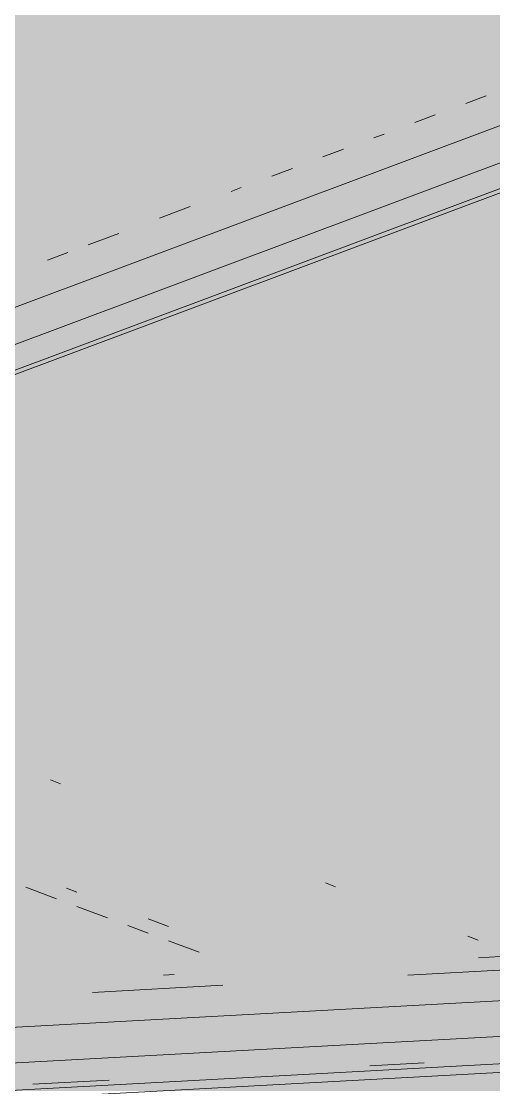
# Model space of a CAD drawing. Header units: millimetres. Extents: x 5 to 1315, y 5 to 292.
# Drawn here: x 979.43 to 982.31, y 70.71 to 77.22 of the extents above; entities that cross this region are included whole.
import ezdxf

# ---------------------------------------------------------------- set-up
doc = ezdxf.new("R2010")
doc.units = ezdxf.units.MM
doc.layers.add('EXISTING', color=7, linetype='Continuous')
doc.layers.add('IMAGES', color=7, linetype='Continuous')

# ---------------------------------------------------------------- blocks, each defined once
blk = doc.blocks.new('SHEET_03')
at = {"layer": 'EXISTING', "color": 250, "lineweight": 9}
for p, q in [((66.8128, 70.7631), (91.423, 79.9823)), ((91.7199, 79.8651), (67.4212, 70.7626)), ((67.8719, 70.7746), (91.7345, 79.7136)), ((67.9339, 70.7723), (91.6718, 79.6647)), ((82.1392, 76.7172), (82.2639, 76.7639)), ((81.8277, 76.6005), (81.9523, 76.6472)), ((81.5785, 76.5072), (81.6408, 76.5305)), ((81.267, 76.3905), (81.3916, 76.4372)), ((80.9555, 76.2738), (81.0801, 76.3205)), ((80.7062, 76.1804), (80.7686, 76.2038)), ((80.2701, 76.0171), (80.457, 76.0871)), ((79.834, 75.8537), (80.0209, 75.9237)), ((79.5848, 75.7603), (79.7094, 75.807)), ((79.6653, 72.5629), (79.6031, 72.5861)), ((81.3441, 71.934), (81.2819, 71.9573)), ((79.6404, 71.8605), (79.4538, 71.9304)), ((79.7025, 71.9246), (79.7647, 71.9013)), ((79.9513, 71.7441), (79.7647, 71.8139)), ((80.2, 71.6509), (80.0756, 71.6975)), ((80.2, 71.7383), (80.3243, 71.6917)), ((80.5109, 71.5344), (80.3243, 71.6043)), ((82.2146, 71.6079), (82.1524, 71.6312)), ((82.2175, 71.4999), (82.3502, 71.5071)), ((66.0144, 70.3455), (86.9866, 71.4919)), ((80.2928, 71.3947), (80.3592, 71.3983)), ((81.7844, 71.3935), (82.3817, 71.4262)), ((79.8598, 71.2883), (80.6562, 71.3318)), ((86.4655, 71.2452), (66.0242, 70.1278)), ((66.0144, 69.9601), (85.792, 71.0413)), ((66.2544, 69.9211), (85.8329, 70.9913)), ((81.5538, 70.8401), (81.8856, 70.8583)), ((79.4964, 70.7277), (79.961, 70.7531))]:
    blk.add_line(p, q, dxfattribs=at)
at = {"layer": 'IMAGES', "color": 7}
for points in [[(71.5042, 77.2), (82.4715, 77.2), (71.5042, 77.3714), (82.4715, 77.3714)], [(70.9901, 77.0286), (82.1287, 77.0286), (70.9901, 77.2), (82.1287, 77.2)], [(82.1287, 77.0286), (82.3001, 77.0286), (82.1287, 77.2), (82.3001, 77.2)], [(82.3001, 77.0286), (82.4715, 77.0286), (82.3001, 77.2), (82.4715, 77.2)], [(70.6474, 76.8571), (81.6147, 76.8571), (70.6474, 77.0286), (81.6147, 77.0286)], [(81.6147, 76.8571), (81.9574, 76.8571), (81.6147, 77.0286), (81.9574, 77.0286)], [(81.9574, 76.8571), (82.1287, 76.8571), (81.9574, 77.0286), (82.1287, 77.0286)], [(82.1287, 76.8571), (82.3001, 76.8571), (82.1287, 77.0286), (82.3001, 77.0286)], [(82.3001, 76.8571), (82.8142, 76.8571), (82.3001, 77.0286), (82.8142, 77.0286)], [(70.1333, 76.6857), (81.2719, 76.6857), (70.1333, 76.8571), (81.2719, 76.8571)], [(81.2719, 76.6857), (81.4433, 76.6857), (81.2719, 76.8571), (81.4433, 76.8571)], [(81.4433, 76.6857), (81.6147, 76.6857), (81.4433, 76.8571), (81.6147, 76.8571)], [(81.6147, 76.6857), (81.9574, 76.6857), (81.6147, 76.8571), (81.9574, 76.8571)], [(81.9574, 76.6857), (82.1287, 76.6857), (81.9574, 76.8571), (82.1287, 76.8571)], [(82.1287, 76.5143), (82.3001, 76.5143), (82.1287, 76.8571), (82.3001, 76.8571)], [(82.3001, 76.5143), (82.4715, 76.5143), (82.3001, 76.8571), (82.4715, 76.8571)], [(69.7906, 76.5143), (80.7578, 76.5143), (69.7906, 76.6857), (80.7578, 76.6857)], [(80.7578, 76.5143), (81.2719, 76.5143), (80.7578, 76.6857), (81.2719, 76.6857)], [(81.2719, 76.5143), (81.6147, 76.5143), (81.2719, 76.6857), (81.6147, 76.6857)], [(81.6147, 76.5143), (81.786, 76.5143), (81.6147, 76.6857), (81.786, 76.6857)], [(81.786, 76.5143), (82.1287, 76.5143), (81.786, 76.6857), (82.1287, 76.6857)], [(70.1333, 76.3429), (80.2438, 76.3429), (70.1333, 76.5143), (80.2438, 76.5143)], [(80.2438, 76.3429), (80.5865, 76.3429), (80.2438, 76.5143), (80.5865, 76.5143)], [(80.5865, 76.3429), (80.7578, 76.3429), (80.5865, 76.5143), (80.7578, 76.5143)], [(80.7578, 76.3429), (80.9292, 76.3429), (80.7578, 76.5143), (80.9292, 76.5143)], [(80.9292, 76.3429), (81.1006, 76.3429), (80.9292, 76.5143), (81.1006, 76.5143)], [(81.1006, 76.3429), (81.2719, 76.3429), (81.1006, 76.5143), (81.2719, 76.5143)], [(81.2719, 76.3429), (81.786, 76.3429), (81.2719, 76.5143), (81.786, 76.5143)], [(81.786, 76.3429), (81.9574, 76.3429), (81.786, 76.5143), (81.9574, 76.5143)], [(81.9574, 76.1714), (82.1287, 76.1714), (81.9574, 76.5143), (82.1287, 76.5143)], [(82.1287, 76.3429), (82.6428, 76.3429), (82.1287, 76.5143), (82.6428, 76.5143)], [(70.8188, 76.1714), (80.2438, 76.1714), (70.8188, 76.3429), (80.2438, 76.3429)], [(80.2438, 76.1714), (80.4151, 76.1714), (80.2438, 76.3429), (80.4151, 76.3429)], [(80.4151, 76.1714), (80.5865, 76.1714), (80.4151, 76.3429), (80.5865, 76.3429)], [(80.5865, 76.1714), (80.7578, 76.1714), (80.5865, 76.3429), (80.7578, 76.3429)], [(80.7578, 76), (80.9292, 76), (80.7578, 76.3429), (80.9292, 76.3429)], [(80.9292, 76.1714), (81.1006, 76.1714), (80.9292, 76.3429), (81.1006, 76.3429)], [(81.1006, 76.1714), (81.4433, 76.1714), (81.1006, 76.3429), (81.4433, 76.3429)], [(81.4433, 76.1714), (81.9574, 76.1714), (81.4433, 76.3429), (81.9574, 76.3429)], [(82.1287, 76.1714), (82.3001, 76.1714), (82.1287, 76.3429), (82.3001, 76.3429)], [(82.3001, 76.1714), (82.8142, 76.1714), (82.3001, 76.3429), (82.8142, 76.3429)], [(70.8188, 76), (79.5583, 76), (70.8188, 76.1714), (79.5583, 76.1714)], [(79.5583, 76), (79.901, 76), (79.5583, 76.1714), (79.901, 76.1714)], [(79.901, 76), (80.0724, 76), (79.901, 76.1714), (80.0724, 76.1714)], [(80.0724, 76), (80.2438, 76), (80.0724, 76.1714), (80.2438, 76.1714)], [(80.2438, 76), (80.4151, 76), (80.2438, 76.1714), (80.4151, 76.1714)], [(80.4151, 76), (80.5865, 76), (80.4151, 76.1714), (80.5865, 76.1714)], [(80.5865, 76), (80.7578, 76), (80.5865, 76.1714), (80.7578, 76.1714)], [(80.9292, 76), (81.6147, 76), (80.9292, 76.1714), (81.6147, 76.1714)], [(81.6147, 76), (81.9574, 76), (81.6147, 76.1714), (81.9574, 76.1714)], [(81.9574, 76), (82.1287, 76), (81.9574, 76.1714), (82.1287, 76.1714)], [(82.1287, 76), (82.3001, 76), (82.1287, 76.1714), (82.3001, 76.1714)], [(82.3001, 76), (82.4715, 76), (82.3001, 76.1714), (82.4715, 76.1714)], [(79.3869, 75.6571), (79.5583, 75.6571), (79.3869, 76), (79.5583, 76)], [(79.5583, 75.8286), (79.7297, 75.8286), (79.5583, 76), (79.7297, 76)], [(79.7297, 75.8286), (79.901, 75.8286), (79.7297, 76), (79.901, 76)], [(79.901, 75.8286), (80.0724, 75.8286), (79.901, 76), (80.0724, 76)], [(80.0724, 75.8286), (80.2438, 75.8286), (80.0724, 76), (80.2438, 76)], [(80.2438, 75.6571), (80.5865, 75.6571), (80.2438, 76), (80.5865, 76)], [(80.5865, 75.6571), (80.7578, 75.6571), (80.5865, 76), (80.7578, 76)], [(80.7578, 75.8286), (81.4433, 75.8286), (80.7578, 76), (81.4433, 76)], [(81.4433, 75.8286), (81.786, 75.8286), (81.4433, 76), (81.786, 76)], [(81.786, 75.8286), (81.9574, 75.8286), (81.786, 76), (81.9574, 76)], [(81.9574, 75.8286), (82.1287, 75.8286), (81.9574, 76), (82.1287, 76)], [(82.1287, 75.8286), (82.3001, 75.8286), (82.1287, 76), (82.3001, 76)], [(82.3001, 75.8286), (82.4715, 75.8286), (82.3001, 76), (82.4715, 76)], [(79.5583, 75.4857), (79.7297, 75.4857), (79.5583, 75.8286), (79.7297, 75.8286)], [(79.7297, 75.6571), (79.901, 75.6571), (79.7297, 75.8286), (79.901, 75.8286)], [(79.901, 75.6571), (80.2438, 75.6571), (79.901, 75.8286), (80.2438, 75.8286)], [(80.7578, 75.6571), (81.1006, 75.6571), (80.7578, 75.8286), (81.1006, 75.8286)], [(81.1006, 75.6571), (81.4433, 75.6571), (81.1006, 75.8286), (81.4433, 75.8286)], [(81.4433, 75.6571), (81.6147, 75.6571), (81.4433, 75.8286), (81.6147, 75.8286)], [(81.6147, 75.6571), (81.786, 75.6571), (81.6147, 75.8286), (81.786, 75.8286)], [(81.786, 75.6571), (82.1287, 75.6571), (81.786, 75.8286), (82.1287, 75.8286)], [(82.1287, 75.6571), (86.5842, 75.6571), (82.1287, 75.8286), (86.5842, 75.8286)], [(79.3869, 75.4857), (79.5583, 75.4857), (79.3869, 75.6571), (79.5583, 75.6571)], [(79.7297, 75.4857), (80.0724, 75.4857), (79.7297, 75.6571), (80.0724, 75.6571)], [(80.0724, 75.4857), (80.5865, 75.4857), (80.0724, 75.6571), (80.5865, 75.6571)], [(80.5865, 75.4857), (81.1006, 75.4857), (80.5865, 75.6571), (81.1006, 75.6571)], [(81.1006, 75.4857), (81.2719, 75.4857), (81.1006, 75.6571), (81.2719, 75.6571)], [(81.2719, 75.4857), (81.786, 75.4857), (81.2719, 75.6571), (81.786, 75.6571)], [(81.786, 75.4857), (86.9269, 75.4857), (81.786, 75.6571), (86.9269, 75.6571)], [(79.3869, 75.3143), (80.0724, 75.3143), (79.3869, 75.4857), (80.0724, 75.4857)], [(80.0724, 75.3143), (80.5865, 75.3143), (80.0724, 75.4857), (80.5865, 75.4857)], [(80.5865, 75.3143), (80.7578, 75.3143), (80.5865, 75.4857), (80.7578, 75.4857)], [(80.7578, 75.3143), (80.9292, 75.3143), (80.7578, 75.4857), (80.9292, 75.4857)], [(80.9292, 75.3143), (81.1006, 75.3143), (80.9292, 75.4857), (81.1006, 75.4857)], [(81.1006, 75.3143), (81.2719, 75.3143), (81.1006, 75.4857), (81.2719, 75.4857)], [(81.2719, 75.3143), (87.441, 75.3143), (81.2719, 75.4857), (87.441, 75.4857)], [(79.3869, 75.1429), (79.7297, 75.1429), (79.3869, 75.3143), (79.7297, 75.3143)], [(79.7297, 75.1429), (80.0724, 75.1429), (79.7297, 75.3143), (80.0724, 75.3143)], [(80.0724, 75.1429), (80.2438, 75.1429), (80.0724, 75.3143), (80.2438, 75.3143)], [(80.2438, 75.1429), (80.4151, 75.1429), (80.2438, 75.3143), (80.4151, 75.3143)], [(80.4151, 75.1429), (80.5865, 75.1429), (80.4151, 75.3143), (80.5865, 75.3143)], [(80.5865, 75.1429), (80.7578, 75.1429), (80.5865, 75.3143), (80.7578, 75.3143)], [(80.7578, 75.1429), (81.1006, 75.1429), (80.7578, 75.3143), (81.1006, 75.3143)], [(81.1006, 75.1429), (87.7837, 75.1429), (81.1006, 75.3143), (87.7837, 75.3143)], [(79.0442, 74.9714), (79.5583, 74.9714), (79.0442, 75.1429), (79.5583, 75.1429)], [(79.5583, 74.9714), (79.7297, 74.9714), (79.5583, 75.1429), (79.7297, 75.1429)], [(79.7297, 74.9714), (79.901, 74.9714), (79.7297, 75.1429), (79.901, 75.1429)], [(79.901, 74.9714), (80.0724, 74.9714), (79.901, 75.1429), (80.0724, 75.1429)], [(80.0724, 74.9714), (80.2438, 74.9714), (80.0724, 75.1429), (80.2438, 75.1429)], [(80.2438, 74.9714), (80.4151, 74.9714), (80.2438, 75.1429), (80.4151, 75.1429)], [(80.4151, 74.9714), (80.5865, 74.9714), (80.4151, 75.1429), (80.5865, 75.1429)], [(80.5865, 74.9714), (88.2978, 74.9714), (80.5865, 75.1429), (88.2978, 75.1429)], [(79.3869, 74.8), (79.5583, 74.8), (79.3869, 74.9714), (79.5583, 74.9714)], [(79.5583, 74.8), (79.901, 74.8), (79.5583, 74.9714), (79.901, 74.9714)], [(79.901, 74.8), (88.9833, 74.8), (79.901, 74.9714), (88.9833, 74.9714)], [(79.3869, 74.6286), (79.5583, 74.6286), (79.3869, 74.8), (79.5583, 74.8)], [(79.5583, 74.6286), (88.2978, 74.6286), (79.5583, 74.8), (88.2978, 74.8)], [(79.0442, 74.4571), (87.7837, 74.4571), (79.0442, 74.6286), (87.7837, 74.6286)], [(78.7015, 74.2857), (87.441, 74.2857), (78.7015, 74.4571), (87.441, 74.4571)], [(78.1874, 74.1143), (86.9269, 74.1143), (78.1874, 74.2857), (86.9269, 74.2857)], [(77.6733, 73.9429), (86.7556, 73.9429), (77.6733, 74.1143), (86.7556, 74.1143)], [(77.3306, 73.7714), (86.0701, 73.7714), (77.3306, 73.9429), (86.0701, 73.9429)], [(77.5019, 73.6), (85.556, 73.6), (77.5019, 73.7714), (85.556, 73.7714)], [(77.8447, 73.4286), (85.2133, 73.4286), (77.8447, 73.6), (85.2133, 73.6)], [(78.5301, 73.2571), (84.6992, 73.2571), (78.5301, 73.4286), (84.6992, 73.4286)], [(78.8728, 73.0857), (84.0137, 73.0857), (78.8728, 73.2571), (84.0137, 73.2571)], [(79.2156, 72.9143), (84.0137, 72.9143), (79.2156, 73.0857), (84.0137, 73.0857)], [(79.3869, 72.7429), (79.5583, 72.7429), (79.3869, 72.9143), (79.5583, 72.9143)], [(79.5583, 72.7429), (79.901, 72.7429), (79.5583, 72.9143), (79.901, 72.9143)], [(79.901, 72.7429), (83.3283, 72.7429), (79.901, 72.9143), (83.3283, 72.9143)], [(79.0442, 72.5714), (79.5583, 72.5714), (79.0442, 72.7429), (79.5583, 72.7429)], [(79.5583, 72.5714), (79.901, 72.5714), (79.5583, 72.7429), (79.901, 72.7429)], [(79.901, 72.5714), (80.0724, 72.5714), (79.901, 72.7429), (80.0724, 72.7429)], [(80.0724, 72.5714), (80.2438, 72.5714), (80.0724, 72.7429), (80.2438, 72.7429)], [(80.2438, 72.5714), (80.4151, 72.5714), (80.2438, 72.7429), (80.4151, 72.7429)], [(80.4151, 72.5714), (82.9856, 72.5714), (80.4151, 72.7429), (82.9856, 72.7429)], [(79.3869, 72.4), (79.5583, 72.4), (79.3869, 72.5714), (79.5583, 72.5714)], [(79.5583, 72.4), (79.7297, 72.4), (79.5583, 72.5714), (79.7297, 72.5714)], [(79.7297, 72.4), (79.901, 72.4), (79.7297, 72.5714), (79.901, 72.5714)], [(79.901, 72.4), (80.0724, 72.4), (79.901, 72.5714), (80.0724, 72.5714)], [(80.0724, 72.4), (80.2438, 72.4), (80.0724, 72.5714), (80.2438, 72.5714)], [(80.2438, 72.4), (80.4151, 72.4), (80.2438, 72.5714), (80.4151, 72.5714)], [(80.4151, 72.4), (80.7578, 72.4), (80.4151, 72.5714), (80.7578, 72.5714)], [(80.7578, 72.4), (82.3001, 72.4), (80.7578, 72.5714), (82.3001, 72.5714)], [(82.3001, 72.4), (82.6428, 72.4), (82.3001, 72.5714), (82.6428, 72.5714)], [(79.2156, 72.2286), (79.5583, 72.2286), (79.2156, 72.4), (79.5583, 72.4)], [(79.5583, 72.0571), (79.901, 72.0571), (79.5583, 72.4), (79.901, 72.4)], [(79.901, 72.2286), (80.0724, 72.2286), (79.901, 72.4), (80.0724, 72.4)], [(80.0724, 72.2286), (80.2438, 72.2286), (80.0724, 72.4), (80.2438, 72.4)], [(80.2438, 72.2286), (80.4151, 72.2286), (80.2438, 72.4), (80.4151, 72.4)], [(80.4151, 72.2286), (80.7578, 72.2286), (80.4151, 72.4), (80.7578, 72.4)], [(80.7578, 72.2286), (80.9292, 72.2286), (80.7578, 72.4), (80.9292, 72.4)], [(80.9292, 72.2286), (81.1006, 72.2286), (80.9292, 72.4), (81.1006, 72.4)], [(81.1006, 72.2286), (81.9574, 72.2286), (81.1006, 72.4), (81.9574, 72.4)], [(81.9574, 72.2286), (82.1287, 72.2286), (81.9574, 72.4), (82.1287, 72.4)], [(82.1287, 72.2286), (82.3001, 72.2286), (82.1287, 72.4), (82.3001, 72.4)], [(82.3001, 72.2286), (82.4715, 72.2286), (82.3001, 72.4), (82.4715, 72.4)], [(79.3869, 72.0571), (79.5583, 72.0571), (79.3869, 72.2286), (79.5583, 72.2286)], [(79.901, 72.0571), (80.2438, 72.0571), (79.901, 72.2286), (80.2438, 72.2286)], [(80.2438, 72.0571), (80.4151, 72.0571), (80.2438, 72.2286), (80.4151, 72.2286)], [(80.4151, 72.0571), (80.5865, 72.0571), (80.4151, 72.2286), (80.5865, 72.2286)], [(80.5865, 72.0571), (80.7578, 72.0571), (80.5865, 72.2286), (80.7578, 72.2286)], [(80.7578, 72.0571), (80.9292, 72.0571), (80.7578, 72.2286), (80.9292, 72.2286)], [(80.9292, 72.0571), (81.1006, 72.0571), (80.9292, 72.2286), (81.1006, 72.2286)], [(81.1006, 72.0571), (81.2719, 72.0571), (81.1006, 72.2286), (81.2719, 72.2286)], [(81.2719, 72.0571), (81.6147, 72.0571), (81.2719, 72.2286), (81.6147, 72.2286)], [(81.6147, 72.0571), (81.786, 72.0571), (81.6147, 72.2286), (81.786, 72.2286)], [(81.786, 72.0571), (81.9574, 72.0571), (81.786, 72.2286), (81.9574, 72.2286)], [(81.9574, 72.0571), (82.1287, 72.0571), (81.9574, 72.2286), (82.1287, 72.2286)], [(82.1287, 72.0571), (82.3001, 72.0571), (82.1287, 72.2286), (82.3001, 72.2286)], [(82.3001, 72.0571), (82.4715, 72.0571), (82.3001, 72.2286), (82.4715, 72.2286)], [(79.3869, 71.8857), (79.5583, 71.8857), (79.3869, 72.0571), (79.5583, 72.0571)], [(79.5583, 71.8857), (79.901, 71.8857), (79.5583, 72.0571), (79.901, 72.0571)], [(79.901, 71.8857), (80.2438, 71.8857), (79.901, 72.0571), (80.2438, 72.0571)], [(80.2438, 71.8857), (80.5865, 71.8857), (80.2438, 72.0571), (80.5865, 72.0571)], [(80.5865, 71.8857), (81.1006, 71.8857), (80.5865, 72.0571), (81.1006, 72.0571)], [(81.1006, 71.8857), (81.2719, 71.8857), (81.1006, 72.0571), (81.2719, 72.0571)], [(81.2719, 71.8857), (81.6147, 71.8857), (81.2719, 72.0571), (81.6147, 72.0571)], [(81.6147, 71.8857), (81.786, 71.8857), (81.6147, 72.0571), (81.786, 72.0571)], [(81.786, 71.8857), (83.1569, 71.8857), (81.786, 72.0571), (83.1569, 72.0571)], [(79.3869, 71.7143), (79.5583, 71.7143), (79.3869, 71.8857), (79.5583, 71.8857)], [(79.5583, 71.7143), (79.7297, 71.7143), (79.5583, 71.8857), (79.7297, 71.8857)], [(79.7297, 71.7143), (79.901, 71.7143), (79.7297, 71.8857), (79.901, 71.8857)], [(79.901, 71.5429), (80.0724, 71.5429), (79.901, 71.8857), (80.0724, 71.8857)], [(80.0724, 71.7143), (80.2438, 71.7143), (80.0724, 71.8857), (80.2438, 71.8857)], [(80.2438, 71.7143), (80.4151, 71.7143), (80.2438, 71.8857), (80.4151, 71.8857)], [(80.4151, 71.7143), (80.5865, 71.7143), (80.4151, 71.8857), (80.5865, 71.8857)], [(80.5865, 71.7143), (80.7578, 71.7143), (80.5865, 71.8857), (80.7578, 71.8857)], [(80.7578, 71.7143), (81.1006, 71.7143), (80.7578, 71.8857), (81.1006, 71.8857)], [(81.1006, 71.7143), (81.2719, 71.7143), (81.1006, 71.8857), (81.2719, 71.8857)], [(81.2719, 71.7143), (81.6147, 71.7143), (81.2719, 71.8857), (81.6147, 71.8857)], [(81.6147, 71.7143), (81.786, 71.7143), (81.6147, 71.8857), (81.786, 71.8857)], [(81.786, 71.7143), (82.1287, 71.7143), (81.786, 71.8857), (82.1287, 71.8857)], [(82.1287, 71.7143), (82.4715, 71.7143), (82.1287, 71.8857), (82.4715, 71.8857)], [(79.2156, 71.5429), (79.5583, 71.5429), (79.2156, 71.7143), (79.5583, 71.7143)], [(79.5583, 71.5429), (79.7297, 71.5429), (79.5583, 71.7143), (79.7297, 71.7143)], [(79.7297, 71.5429), (79.901, 71.5429), (79.7297, 71.7143), (79.901, 71.7143)], [(80.0724, 71.5429), (80.4151, 71.5429), (80.0724, 71.7143), (80.4151, 71.7143)], [(80.4151, 71.5429), (80.5865, 71.5429), (80.4151, 71.7143), (80.5865, 71.7143)], [(80.5865, 71.5429), (80.7578, 71.5429), (80.5865, 71.7143), (80.7578, 71.7143)], [(80.7578, 71.5429), (80.9292, 71.5429), (80.7578, 71.7143), (80.9292, 71.7143)], [(80.9292, 71.5429), (81.6147, 71.5429), (80.9292, 71.7143), (81.6147, 71.7143)], [(81.6147, 71.5429), (81.786, 71.5429), (81.6147, 71.7143), (81.786, 71.7143)], [(81.786, 71.5429), (81.9574, 71.5429), (81.786, 71.7143), (81.9574, 71.7143)], [(81.9574, 71.5429), (82.1287, 71.5429), (81.9574, 71.7143), (82.1287, 71.7143)], [(82.1287, 71.5429), (82.3001, 71.5429), (82.1287, 71.7143), (82.3001, 71.7143)], [(82.3001, 71.5429), (82.4715, 71.5429), (82.3001, 71.7143), (82.4715, 71.7143)], [(78.8728, 71.3714), (79.7297, 71.3714), (78.8728, 71.5429), (79.7297, 71.5429)], [(79.7297, 71.3714), (80.0724, 71.3714), (79.7297, 71.5429), (80.0724, 71.5429)], [(80.0724, 71.3714), (80.2438, 71.3714), (80.0724, 71.5429), (80.2438, 71.5429)], [(80.2438, 71.3714), (80.5865, 71.3714), (80.2438, 71.5429), (80.5865, 71.5429)], [(80.5865, 71.3714), (80.9292, 71.3714), (80.5865, 71.5429), (80.9292, 71.5429)], [(80.9292, 71.3714), (81.2719, 71.3714), (80.9292, 71.5429), (81.2719, 71.5429)], [(81.2719, 71.3714), (81.4433, 71.3714), (81.2719, 71.5429), (81.4433, 71.5429)], [(81.4433, 71.3714), (81.6147, 71.3714), (81.4433, 71.5429), (81.6147, 71.5429)], [(81.6147, 71.3714), (81.786, 71.3714), (81.6147, 71.5429), (81.786, 71.5429)], [(81.786, 71.3714), (82.1287, 71.3714), (81.786, 71.5429), (82.1287, 71.5429)], [(82.1287, 71.3714), (82.3001, 71.3714), (82.1287, 71.5429), (82.3001, 71.5429)], [(82.3001, 71.3714), (82.4715, 71.3714), (82.3001, 71.5429), (82.4715, 71.5429)], [(79.3869, 71.2), (79.7297, 71.2), (79.3869, 71.3714), (79.7297, 71.3714)], [(79.7297, 71.2), (79.901, 71.2), (79.7297, 71.3714), (79.901, 71.3714)], [(79.901, 71.2), (80.0724, 71.2), (79.901, 71.3714), (80.0724, 71.3714)], [(80.0724, 71.2), (80.2438, 71.2), (80.0724, 71.3714), (80.2438, 71.3714)], [(80.2438, 71.2), (80.5865, 71.2), (80.2438, 71.3714), (80.5865, 71.3714)], [(80.5865, 71.2), (80.7578, 71.2), (80.5865, 71.3714), (80.7578, 71.3714)], [(80.7578, 71.2), (80.9292, 71.2), (80.7578, 71.3714), (80.9292, 71.3714)], [(80.9292, 71.2), (81.2719, 71.2), (80.9292, 71.3714), (81.2719, 71.3714)], [(81.2719, 71.2), (81.4433, 71.2), (81.2719, 71.3714), (81.4433, 71.3714)], [(81.4433, 71.2), (81.6147, 71.2), (81.4433, 71.3714), (81.6147, 71.3714)], [(81.6147, 71.2), (81.786, 71.2), (81.6147, 71.3714), (81.786, 71.3714)], [(81.786, 71.2), (82.6428, 71.2), (81.786, 71.3714), (82.6428, 71.3714)], [(79.3869, 71.0286), (84.5278, 71.0286), (79.3869, 71.2), (84.5278, 71.2)], [(79.3869, 70.8571), (79.5583, 70.8571), (79.3869, 71.0286), (79.5583, 71.0286)], [(79.5583, 70.8571), (81.2719, 70.8571), (79.5583, 71.0286), (81.2719, 71.0286)], [(81.2719, 70.8571), (81.4433, 70.8571), (81.2719, 71.0286), (81.4433, 71.0286)], [(81.4433, 70.8571), (81.6147, 70.8571), (81.4433, 71.0286), (81.6147, 71.0286)], [(81.6147, 70.6857), (82.4715, 70.6857), (81.6147, 71.0286), (82.4715, 71.0286)], [(78.5301, 70.6857), (79.5583, 70.6857), (78.5301, 70.8571), (79.5583, 70.8571)], [(79.5583, 70.6857), (79.7297, 70.6857), (79.5583, 70.8571), (79.7297, 70.8571)], [(79.7297, 70.6857), (80.5865, 70.6857), (79.7297, 70.8571), (80.5865, 70.8571)], [(80.5865, 70.6857), (80.7578, 70.6857), (80.5865, 70.8571), (80.7578, 70.8571)], [(80.7578, 70.6857), (81.4433, 70.6857), (80.7578, 70.8571), (81.4433, 70.8571)], [(81.4433, 70.6857), (81.6147, 70.6857), (81.4433, 70.8571), (81.6147, 70.8571)]]:
    blk.add_solid(points, dxfattribs=at)

msp = doc.modelspace()

# ---------------------------------------------------------------- block references
msp.add_blockref('SHEET_03', (900, 0))

doc.saveas('drawing.dxf')
